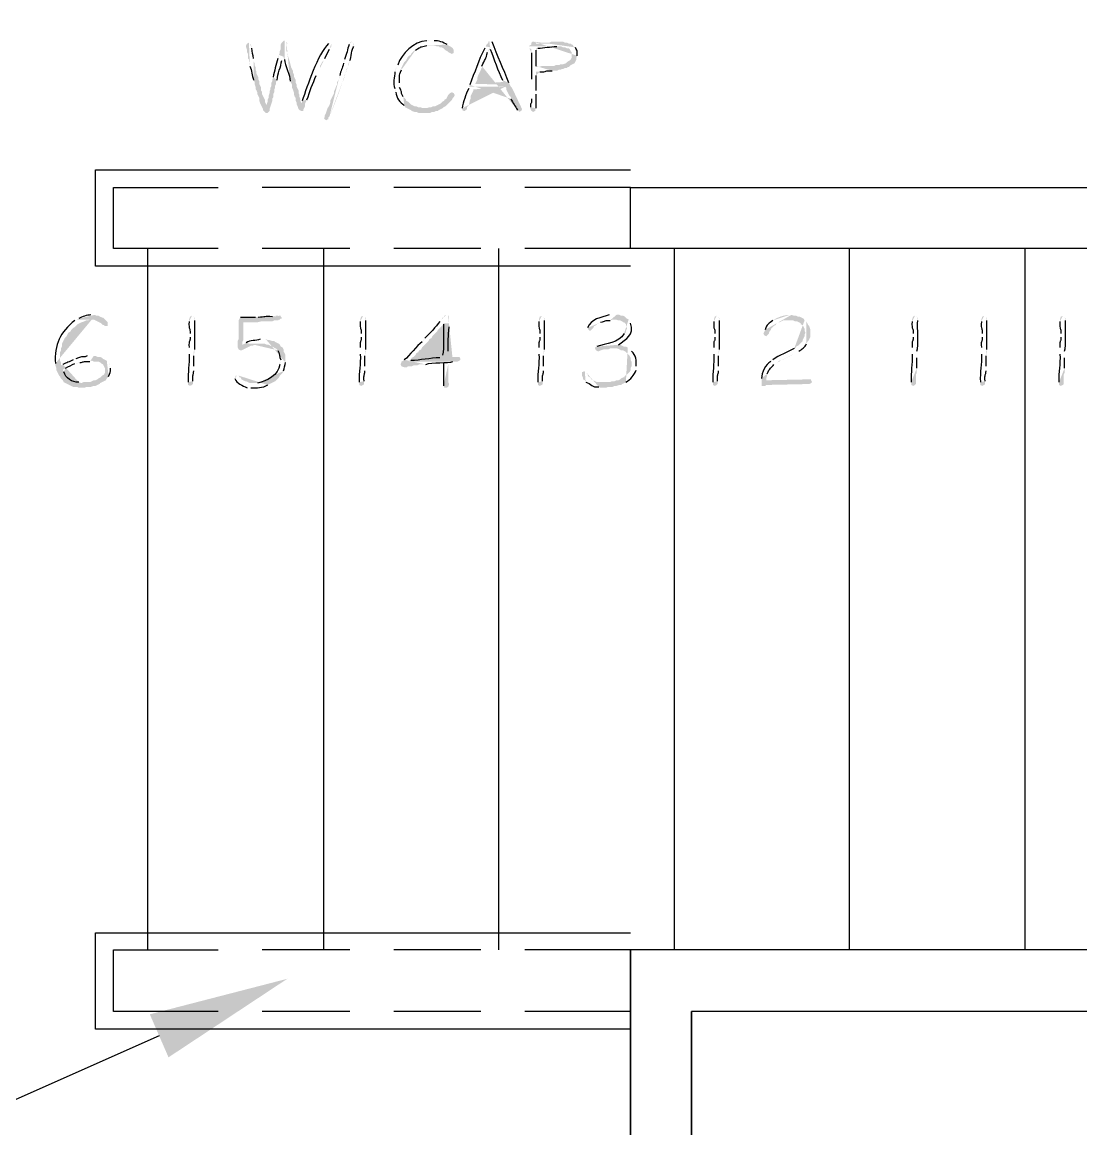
# Model space of a CAD drawing. Header units: inches. Extents: x -167 to 6071, y -6287 to -2731.
# Drawn here: x 1479.2 to 1539.6, y -5839.3 to -5776.1 of the extents above; entities that cross this region are included whole.
import ezdxf

# ---------------------------------------------------------------- set-up
doc = ezdxf.new("R2010")
doc.units = ezdxf.units.IN
doc.header["$LTSCALE"] = 96
doc.header["$MEASUREMENT"] = 0
doc.layers.add('PDF_Geometry', color=7, linetype='Continuous', true_color=0x4a4a4a)
doc.layers.add('PDF_Solid Fills', color=7, linetype='Continuous')

msp = doc.modelspace()

# ---------------------------------------------------------------- hatches: boundary and pattern name
at = {"layer": 'PDF_Solid Fills', "transparency": 33554559}
h = msp.add_hatch(color=256, dxfattribs=at)
h.paths.add_polyline_path([(1492.17, -5777.322), (1492.063, -5777.375), (1492.01, -5777.482), (1492.01, -5777.589), (1492.063, -5777.749), (1492.063, -5777.855), (1492.117, -5777.962), (1492.117, -5778.229), (1492.17, -5778.282), (1492.17, -5778.389), (1492.223, -5778.495), (1492.223, -5778.655)], flags=0)
h.paths.add_polyline_path([(1492.437, -5779.455), (1492.49, -5779.562), (1492.49, -5779.669), (1492.543, -5779.829), (1492.543, -5779.935), (1492.597, -5780.042), (1492.65, -5780.149), (1492.65, -5780.255), (1492.703, -5780.362), (1492.757, -5780.469), (1492.757, -5780.629), (1492.81, -5780.789), (1492.863, -5780.895), (1492.97, -5781.109), (1492.97, -5781.162), (1493.023, -5781.215), (1493.13, -5781.322), (1493.237, -5781.322), (1493.29, -5781.269), (1493.343, -5781.215), (1493.343, -5781.109), (1493.397, -5780.949), (1493.183, -5780.949), (1493.183, -5780.895), (1493.077, -5780.682), (1493.077, -5780.575), (1493.023, -5780.469), (1492.97, -5780.362), (1492.917, -5780.255), (1492.917, -5780.149), (1492.863, -5780.042), (1492.863, -5779.882), (1492.81, -5779.775), (1492.757, -5779.669), (1492.757, -5779.509), (1492.703, -5779.402), (1492.703, -5779.295), (1492.597, -5779.082), (1492.597, -5778.975), (1492.543, -5778.869), (1492.543, -5778.709), (1492.49, -5778.602), (1492.49, -5778.495), (1492.437, -5778.389), (1492.437, -5778.229)], flags=0)
h.paths.add_polyline_path([(1492.33, -5777.642), (1492.33, -5777.589), (1492.277, -5777.429), (1492.223, -5777.375)], flags=0)
h = msp.add_hatch(color=256, dxfattribs=at)
h.paths.add_polyline_path([(1494.197, -5777.215), (1494.143, -5777.215), (1494.037, -5777.322), (1493.983, -5777.429), (1493.983, -5777.695), (1493.93, -5777.802), (1493.93, -5777.909), (1493.877, -5778.015), (1494.143, -5778.122), (1494.143, -5778.175), (1494.197, -5778.282)], flags=0)
h.paths.add_polyline_path([(1494.517, -5779.509), (1494.623, -5779.722), (1494.623, -5779.882), (1494.677, -5779.989), (1494.73, -5780.149), (1494.73, -5780.255), (1494.783, -5780.415), (1494.837, -5780.469), (1494.837, -5780.629), (1494.89, -5780.735), (1494.89, -5780.842), (1494.943, -5780.949), (1494.997, -5781.109), (1495.05, -5781.162), (1495.157, -5781.215), (1495.263, -5781.215), (1495.263, -5781.162), (1495.37, -5780.949), (1495.37, -5780.789), (1495.157, -5780.789), (1495.103, -5780.629), (1495.103, -5780.522), (1495.05, -5780.415), (1495.05, -5780.309), (1494.997, -5780.202), (1494.997, -5780.042), (1494.89, -5779.829), (1494.89, -5779.722), (1494.837, -5779.615), (1494.837, -5779.455), (1494.783, -5779.349), (1494.73, -5779.242), (1494.73, -5779.135), (1494.677, -5779.029), (1494.677, -5778.922), (1494.623, -5778.815), (1494.57, -5778.709), (1494.463, -5778.282), (1494.41, -5778.122), (1494.357, -5778.015), (1494.357, -5777.855), (1494.303, -5777.802), (1494.303, -5777.482), (1494.357, -5777.375), (1494.303, -5777.269)], flags=0)
h = msp.add_hatch(color=256, dxfattribs=at)
h.paths.add_polyline_path([(1498.037, -5777.269), (1497.983, -5777.269), (1497.93, -5777.322), (1497.877, -5777.429)], flags=0)
h.paths.add_polyline_path([(1497.61, -5778.282), (1497.61, -5778.389), (1497.557, -5778.495)], flags=0)
h.paths.add_polyline_path([(1497.343, -5779.189), (1497.343, -5779.295), (1497.29, -5779.402), (1497.183, -5779.615), (1497.183, -5779.722), (1497.13, -5779.829), (1497.077, -5779.989), (1497.023, -5780.095), (1497.023, -5780.202), (1496.97, -5780.309), (1496.863, -5780.522), (1496.81, -5780.629), (1496.81, -5780.735), (1496.757, -5780.895), (1496.65, -5781.055), (1496.597, -5781.215), (1496.543, -5781.375), (1496.49, -5781.482), (1496.49, -5781.589), (1496.437, -5781.589), (1496.49, -5781.695), (1496.597, -5781.749), (1496.65, -5781.695), (1496.703, -5781.695), (1496.703, -5781.589), (1496.757, -5781.535)], flags=0)
h.paths.add_polyline_path([(1496.757, -5781.535, 0.021662), (1497.503, -5779.562)], flags=0)
h.paths.add_polyline_path([(1497.503, -5779.562), (1497.557, -5779.455), (1497.61, -5779.295), (1497.61, -5779.189), (1497.717, -5778.975), (1497.717, -5778.869), (1497.77, -5778.762), (1497.823, -5778.655), (1497.823, -5778.549), (1497.877, -5778.442), (1497.93, -5778.335)], flags=0)
h.paths.add_polyline_path([(1498.143, -5777.535), (1498.143, -5777.429), (1498.09, -5777.322)], flags=0)
h = msp.add_hatch(color=256, dxfattribs=at)
h.paths.add_polyline_path([(1502.517, -5777.162), (1502.41, -5777.162), (1502.303, -5777.215)], flags=0)
h.paths.add_polyline_path([(1500.65, -5778.602), (1500.597, -5778.709), (1500.543, -5778.815), (1500.49, -5778.975)], flags=0)
h.paths.add_polyline_path([(1500.49, -5779.935), (1500.49, -5780.042), (1500.543, -5780.149)], flags=0)
h.paths.add_polyline_path([(1501.023, -5780.895), (1501.077, -5781.002), (1501.183, -5781.055), (1502.197, -5781.055), (1502.09, -5781.055), (1501.93, -5781.002), (1501.823, -5781.002), (1501.717, -5780.949), (1501.61, -5780.949), (1501.503, -5780.895), (1501.397, -5780.842), (1501.343, -5780.789), (1501.237, -5780.682), (1501.13, -5780.629), (1501.13, -5780.575), (1501.023, -5780.469), (1500.97, -5780.415)], flags=0)
h.paths.add_polyline_path([(1500.757, -5779.882), (1500.757, -5779.615)], flags=0)
h.paths.add_polyline_path([(1500.863, -5778.869), (1500.863, -5778.762), (1500.97, -5778.549), (1501.023, -5778.442), (1501.13, -5778.335), (1501.237, -5778.122), (1501.29, -5778.069), (1501.397, -5778.015), (1501.45, -5777.909), (1501.557, -5777.802), (1501.663, -5777.749)], flags=0)
h.paths.add_polyline_path([(1502.303, -5777.482), (1503.53, -5777.482), (1503.477, -5777.429)], flags=0)
h.paths.add_polyline_path([(1502.73, -5777.215), (1502.623, -5777.162)], flags=0)
h = msp.add_hatch(color=256, dxfattribs=at)
h.paths.add_polyline_path([(1505.877, -5777.215), (1505.823, -5777.269), (1505.823, -5777.322), (1505.77, -5777.375), (1505.717, -5777.429), (1505.663, -5777.535), (1505.93, -5777.589), (1505.93, -5777.695)], flags=0)
h.paths.add_polyline_path([(1506.623, -5779.455), (1506.677, -5779.562), (1505.077, -5779.669), (1507.05, -5779.722), (1506.997, -5779.615)], flags=0)
h.paths.add_polyline_path([(1506.037, -5777.269), (1505.983, -5777.215)], flags=0)
h = msp.add_hatch(color=256, dxfattribs=at)
h.paths.add_polyline_path([(1508.437, -5777.269), (1508.33, -5777.269), (1508.277, -5777.322), (1508.277, -5777.429), (1508.17, -5777.482), (1508.117, -5777.535), (1509.983, -5777.535), (1510.09, -5777.589), (1510.197, -5777.589), (1510.303, -5777.642), (1510.41, -5777.642), (1510.463, -5777.695), (1510.517, -5777.802), (1510.57, -5777.855), (1510.57, -5778.175), (1510.517, -5778.282), (1510.463, -5778.335), (1510.357, -5778.389), (1510.25, -5778.495), (1510.09, -5778.549), (1509.93, -5778.549), (1509.877, -5778.602), (1509.663, -5778.602), (1509.557, -5778.655), (1508.863, -5778.655), (1508.703, -5778.709), (1508.543, -5778.709), (1510.41, -5778.709), (1510.517, -5778.602), (1510.623, -5778.549), (1510.73, -5778.495), (1510.783, -5778.389), (1510.837, -5778.282), (1510.837, -5778.175), (1510.89, -5778.069)], flags=0)
h.paths.add_polyline_path([(1510.783, -5777.589), (1510.677, -5777.535), (1510.623, -5777.429), (1510.57, -5777.429), (1510.517, -5777.375), (1508.543, -5777.375), (1508.49, -5777.269)], flags=0)
for points in [[(1509.77, -5777.269), (1509.397, -5777.269), (1509.29, -5777.322), (1508.917, -5777.322), (1508.81, -5777.375), (1508.543, -5777.375), (1510.517, -5777.375), (1510.41, -5777.375), (1510.303, -5777.322), (1510.197, -5777.322), (1510.09, -5777.269), (1509.93, -5777.269)], [(1503.53, -5777.482), (1502.517, -5777.482), (1502.783, -5777.482), (1502.89, -5777.535), (1502.997, -5777.535), (1503.05, -5777.589), (1503.157, -5777.589), (1503.263, -5777.642), (1503.37, -5777.749), (1503.477, -5777.802), (1503.53, -5777.855), (1503.743, -5777.962), (1503.85, -5777.909), (1503.85, -5777.749), (1503.797, -5777.642), (1503.743, -5777.589), (1503.637, -5777.535)], [(1503.743, -5780.149), (1503.637, -5780.202), (1503.53, -5780.309), (1503.477, -5780.415), (1503.423, -5780.522), (1503.317, -5780.575), (1503.317, -5780.629), (1503.21, -5780.682), (1503.103, -5780.789), (1502.997, -5780.842), (1502.89, -5780.895), (1502.783, -5780.949), (1502.677, -5780.949), (1502.57, -5781.002), (1502.463, -5781.002), (1502.303, -5781.055), (1501.183, -5781.055), (1501.29, -5781.109), (1501.397, -5781.162), (1501.45, -5781.215), (1501.61, -5781.269), (1501.717, -5781.269), (1501.823, -5781.322), (1502.517, -5781.322), (1502.623, -5781.269), (1502.73, -5781.269), (1502.837, -5781.215), (1502.943, -5781.215), (1502.997, -5781.162), (1503.103, -5781.109), (1503.21, -5781.055), (1503.263, -5781.002), (1503.37, -5780.949), (1503.477, -5780.842), (1503.583, -5780.735), (1503.637, -5780.682), (1503.743, -5780.575), (1503.797, -5780.469), (1503.85, -5780.415), (1503.903, -5780.309), (1503.85, -5780.202)], [(1491.903, -5794.495), (1491.797, -5794.549), (1492.383, -5794.602), (1492.49, -5794.549), (1492.65, -5794.549), (1492.757, -5794.495), (1492.917, -5794.495)], [(1524.117, -5796.522), (1521.663, -5796.575), (1521.397, -5796.575), (1521.397, -5796.895), (1521.61, -5796.895), (1521.663, -5796.842), (1524.063, -5796.789), (1524.117, -5796.789), (1524.223, -5796.735), (1524.277, -5796.682), (1524.223, -5796.575), (1524.223, -5796.522)]]:
    msp.add_hatch(color=256, dxfattribs=at).paths.add_polyline_path(points)
h = msp.add_hatch(color=256, dxfattribs=at)
h.paths.add_polyline_path([(1496.757, -5777.375), (1496.703, -5777.375)], flags=0)
h.paths.add_polyline_path([(1495.21, -5780.629), (1495.157, -5780.789), (1495.37, -5780.789), (1495.477, -5780.575)], flags=0)
h.paths.add_polyline_path([(1496.01, -5779.189), (1496.117, -5778.975), (1496.17, -5778.869), (1496.223, -5778.762), (1496.223, -5778.655), (1496.33, -5778.442), (1496.437, -5778.335), (1496.49, -5778.229)], flags=0)
h.paths.add_polyline_path([(1496.757, -5777.695), (1496.863, -5777.535), (1496.863, -5777.375)], flags=0)
h = msp.add_hatch(color=256, dxfattribs=at)
h.paths.add_polyline_path([(1505.663, -5777.535), (1505.61, -5777.642)], flags=0)
h.paths.add_polyline_path([(1504.757, -5779.722), (1504.703, -5779.829), (1506.783, -5779.829), (1506.837, -5779.882), (1506.837, -5779.989), (1506.997, -5780.309), (1507.103, -5780.415), (1507.103, -5780.522)], flags=0)
h.paths.add_polyline_path([(1507.477, -5781.162), (1507.53, -5781.215), (1507.583, -5781.269), (1507.69, -5781.215), (1507.743, -5781.109), (1507.263, -5780.095), (1507.21, -5779.989), (1507.157, -5779.882), (1507.103, -5779.829), (1507.05, -5779.722), (1505.077, -5779.669), (1505.183, -5779.455), (1505.183, -5779.349), (1505.237, -5779.189), (1505.29, -5779.082), (1505.343, -5778.975), (1505.397, -5778.869), (1505.397, -5778.815), (1505.45, -5778.762), (1505.45, -5778.655)], flags=0)
h.paths.add_polyline_path([(1505.77, -5777.855), (1505.877, -5777.749), (1505.93, -5777.589)], flags=0)
h = msp.add_hatch(color=256, dxfattribs=at)
h.paths.add_polyline_path([(1508.117, -5777.535), (1508.17, -5777.642), (1508.277, -5777.695), (1508.277, -5777.909)], flags=0)
h.paths.add_polyline_path([(1508.277, -5779.402), (1508.277, -5780.522)], flags=0)
h.paths.add_polyline_path([(1508.223, -5781.002), (1508.223, -5781.109), (1508.277, -5781.215), (1508.383, -5781.269), (1508.49, -5781.215), (1508.49, -5781.109), (1508.543, -5781.055)], flags=0)
h.paths.add_polyline_path([(1508.543, -5780.255), (1508.543, -5780.042)], flags=0)
h.paths.add_polyline_path([(1508.543, -5779.189), (1508.543, -5778.975), (1508.757, -5778.975)], flags=0)
h.paths.add_polyline_path([(1509.45, -5778.922), (1509.717, -5778.922), (1509.823, -5778.869), (1509.93, -5778.869), (1510.037, -5778.815), (1510.09, -5778.815), (1510.197, -5778.762), (1510.303, -5778.762), (1510.357, -5778.709), (1510.41, -5778.709), (1508.543, -5778.709), (1508.543, -5778.655)], flags=0)
h.paths.add_polyline_path([(1508.543, -5777.749), (1508.543, -5777.642), (1508.65, -5777.642)], flags=0)
h.paths.add_polyline_path([(1509.717, -5777.535), (1509.823, -5777.535)], flags=0)
h = msp.add_hatch(color=256, dxfattribs=at)
h.paths.add_polyline_path([(1493.877, -5778.015), (1493.823, -5778.122), (1493.823, -5778.229)], flags=0)
h.paths.add_polyline_path([(1493.557, -5779.295), (1493.503, -5779.402), (1493.503, -5779.509), (1493.45, -5779.615), (1493.45, -5779.775), (1493.397, -5779.882), (1493.397, -5779.989), (1493.343, -5780.095), (1493.343, -5780.202), (1493.29, -5780.362), (1493.29, -5780.469), (1493.237, -5780.575), (1493.237, -5780.682), (1493.183, -5780.842), (1493.183, -5780.949), (1493.397, -5780.949), (1493.45, -5780.789), (1493.503, -5780.629), (1493.503, -5780.522), (1493.557, -5780.415), (1493.557, -5780.255), (1493.61, -5780.149), (1493.61, -5779.989), (1493.663, -5779.882), (1493.663, -5779.775), (1493.717, -5779.669), (1493.717, -5779.562), (1493.77, -5779.455)], flags=0)
h.paths.add_polyline_path([(1494.037, -5778.335), (1494.143, -5778.122)], flags=0)
h = msp.add_hatch(color=256, dxfattribs=at)
h.paths.add_polyline_path([(1504.703, -5779.829), (1504.703, -5779.935)], flags=0)
h.paths.add_polyline_path([(1504.33, -5781.055), (1504.33, -5781.162), (1504.437, -5781.215), (1504.49, -5781.215), (1504.543, -5781.162), (1504.597, -5781.109), (1504.597, -5781.002), (1504.703, -5780.895), (1504.757, -5780.682), (1504.757, -5780.629), (1504.81, -5780.522), (1504.81, -5780.362), (1504.863, -5780.255), (1504.97, -5780.042), (1504.97, -5779.989), (1506.783, -5779.829)], flags=0)
h = msp.add_hatch(color=256, dxfattribs=at)
h.paths.add_polyline_path([(1482.357, -5793.109), (1482.25, -5793.162)], flags=0)
h.paths.add_polyline_path([(1481.13, -5795.615), (1481.13, -5795.722), (1481.45, -5795.722), (1481.45, -5795.562), (1481.397, -5795.455), (1481.397, -5794.975), (1481.45, -5794.869), (1481.45, -5794.762), (1481.503, -5794.655), (1481.503, -5794.495), (1481.663, -5794.175), (1481.77, -5794.069), (1481.823, -5793.962), (1481.877, -5793.855), (1481.983, -5793.802), (1482.037, -5793.695), (1482.143, -5793.589), (1482.25, -5793.535), (1482.357, -5793.429), (1482.41, -5793.375), (1482.623, -5793.269), (1482.783, -5793.215), (1482.89, -5793.162), (1482.997, -5793.162), (1483.103, -5793.109), (1483.21, -5793.109)], flags=0)
h = msp.add_hatch(color=256, dxfattribs=at)
h.paths.add_polyline_path([(1483.21, -5792.842), (1483.157, -5792.842)], flags=0)
h.paths.add_polyline_path([(1482.463, -5793.055), (1482.357, -5793.109), (1483.317, -5793.109), (1483.423, -5793.162), (1483.53, -5793.215), (1483.637, -5793.269), (1483.743, -5793.322), (1483.85, -5793.429), (1483.903, -5793.429), (1483.957, -5793.482), (1484.117, -5793.482), (1484.117, -5793.269), (1484.063, -5793.215), (1483.957, -5793.109), (1483.85, -5793.002), (1483.797, -5793.002), (1483.69, -5792.949), (1483.583, -5792.895), (1483.477, -5792.895), (1483.37, -5792.842)], flags=0)
h = msp.add_hatch(color=256, dxfattribs=at)
h.paths.add_polyline_path([(1488.917, -5792.895), (1488.81, -5792.949), (1488.757, -5793.109), (1488.757, -5793.215)], flags=0)
h.paths.add_polyline_path([(1488.81, -5793.909), (1488.81, -5794.122)], flags=0)
h.paths.add_polyline_path([(1488.757, -5794.709), (1488.757, -5795.082)], flags=0)
h.paths.add_polyline_path([(1488.703, -5796.682), (1488.703, -5796.842), (1488.81, -5796.895), (1488.917, -5796.842), (1488.97, -5796.789), (1488.97, -5796.629)], flags=0)
h.paths.add_polyline_path([(1489.023, -5796.042), (1489.023, -5795.775)], flags=0)
h.paths.add_polyline_path([(1489.023, -5795.189), (1489.023, -5794.922), (1489.077, -5794.815)], flags=0)
h.paths.add_polyline_path([(1489.077, -5793.162), (1489.077, -5793.055), (1489.023, -5792.949)], flags=0)
h = msp.add_hatch(color=256, dxfattribs=at)
h.paths.add_polyline_path([(1493.877, -5792.895), (1493.717, -5792.895), (1493.503, -5792.949)], flags=0)
h.paths.add_polyline_path([(1492.703, -5793.002), (1492.543, -5793.002)], flags=0)
h.paths.add_polyline_path([(1491.69, -5793.002), (1491.637, -5793.055), (1491.583, -5793.162), (1491.583, -5794.229), (1491.53, -5794.335), (1491.53, -5794.709), (1491.583, -5794.815), (1491.69, -5794.869), (1491.743, -5794.869), (1491.957, -5794.762), (1492.17, -5794.655), (1492.277, -5794.602), (1492.383, -5794.602), (1491.797, -5794.549), (1491.797, -5794.389), (1491.85, -5794.282), (1491.85, -5793.269), (1492.65, -5793.269), (1492.863, -5793.215), (1493.503, -5793.215), (1493.61, -5793.162), (1493.823, -5793.162), (1493.877, -5793.109), (1493.93, -5793.109), (1493.983, -5793.055), (1494.037, -5793.055), (1494.037, -5793.002), (1493.983, -5792.949), (1493.983, -5792.895)], flags=0)
h = msp.add_hatch(color=256, dxfattribs=at)
h.paths.add_polyline_path([(1498.677, -5792.895), (1498.57, -5792.949), (1498.517, -5793.109), (1498.517, -5793.215)], flags=0)
h.paths.add_polyline_path([(1498.57, -5793.909), (1498.57, -5794.122)], flags=0)
h.paths.add_polyline_path([(1498.517, -5794.709), (1498.517, -5795.082)], flags=0)
h.paths.add_polyline_path([(1498.463, -5796.682), (1498.463, -5796.842), (1498.57, -5796.895), (1498.677, -5796.842), (1498.73, -5796.789), (1498.73, -5796.629)], flags=0)
h.paths.add_polyline_path([(1498.783, -5796.042), (1498.783, -5795.775)], flags=0)
h.paths.add_polyline_path([(1498.783, -5795.189), (1498.783, -5794.922), (1498.837, -5794.815)], flags=0)
h.paths.add_polyline_path([(1498.837, -5793.162), (1498.837, -5793.055), (1498.783, -5792.949)], flags=0)
h = msp.add_hatch(color=256, dxfattribs=at)
h.paths.add_polyline_path([(1503.423, -5792.842), (1503.317, -5792.895), (1503.263, -5793.002), (1503.21, -5793.002), (1503.157, -5793.109), (1503.05, -5793.215)], flags=0)
h.paths.add_polyline_path([(1502.197, -5794.175), (1502.143, -5794.282), (1502.037, -5794.389)], flags=0)
h.paths.add_polyline_path([(1501.023, -5795.402), (1500.97, -5795.455), (1500.863, -5795.509), (1500.863, -5795.562), (1500.81, -5795.669), (1500.863, -5795.775), (1501.023, -5795.829), (1501.183, -5795.829), (1501.237, -5795.775), (1501.45, -5795.775), (1501.557, -5795.722), (1501.77, -5795.722), (1501.877, -5795.669), (1502.25, -5795.669)], flags=0)
h.paths.add_polyline_path([(1503.797, -5795.509), (1504.063, -5795.509), (1501.29, -5795.509), (1501.29, -5795.455), (1501.397, -5795.402), (1501.45, -5795.295), (1501.557, -5795.242), (1501.663, -5795.135), (1501.717, -5795.029), (1501.823, -5794.975), (1501.877, -5794.869), (1501.983, -5794.815), (1502.037, -5794.709), (1502.143, -5794.602), (1502.197, -5794.549), (1502.303, -5794.442), (1502.41, -5794.335), (1502.463, -5794.229), (1502.57, -5794.175), (1502.623, -5794.069), (1502.73, -5793.962), (1502.783, -5793.909), (1502.89, -5793.802), (1502.943, -5793.695), (1503.05, -5793.589), (1503.103, -5793.535), (1503.21, -5793.429), (1503.263, -5793.322), (1503.583, -5793.322), (1503.583, -5792.895), (1503.53, -5792.895)], flags=0)
h = msp.add_hatch(color=256, dxfattribs=at)
h.paths.add_polyline_path([(1508.863, -5792.895), (1508.757, -5792.949), (1508.703, -5793.109), (1508.703, -5793.215)], flags=0)
h.paths.add_polyline_path([(1508.757, -5793.909), (1508.757, -5794.122)], flags=0)
h.paths.add_polyline_path([(1508.703, -5794.709), (1508.703, -5795.082)], flags=0)
h.paths.add_polyline_path([(1508.65, -5796.682), (1508.65, -5796.842), (1508.757, -5796.895), (1508.863, -5796.842), (1508.917, -5796.789), (1508.917, -5796.629)], flags=0)
h.paths.add_polyline_path([(1508.97, -5796.042), (1508.97, -5795.775)], flags=0)
h.paths.add_polyline_path([(1508.97, -5795.189), (1508.97, -5794.922), (1509.023, -5794.815)], flags=0)
h.paths.add_polyline_path([(1509.023, -5793.162), (1509.023, -5793.055), (1508.97, -5792.949)], flags=0)
h = msp.add_hatch(color=256, dxfattribs=at)
h.paths.add_polyline_path([(1512.97, -5792.842), (1512.703, -5792.842)], flags=0)
h.paths.add_polyline_path([(1511.477, -5793.589), (1511.53, -5793.695), (1511.583, -5793.749), (1511.637, -5793.749), (1511.743, -5793.642), (1511.797, -5793.589), (1511.85, -5793.482), (1511.957, -5793.429), (1512.01, -5793.375), (1512.117, -5793.322), (1512.223, -5793.269)], flags=0)
h.paths.add_polyline_path([(1512.757, -5793.162), (1512.917, -5793.109), (1513.823, -5793.109), (1513.717, -5793.055), (1513.61, -5792.949), (1513.503, -5792.895), (1513.397, -5792.895), (1513.29, -5792.842), (1513.13, -5792.842)], flags=0)
h = msp.add_hatch(color=256, dxfattribs=at)
h.paths.add_polyline_path([(1513.823, -5793.109), (1513.023, -5793.109), (1513.077, -5793.109), (1513.237, -5793.162), (1513.343, -5793.162), (1513.45, -5793.215), (1513.503, -5793.269), (1513.557, -5793.269), (1513.663, -5793.375), (1513.663, -5793.482), (1513.717, -5793.589), (1513.717, -5793.642), (1513.663, -5793.749), (1513.663, -5793.855), (1513.557, -5793.909)], flags=0)
h.paths.add_polyline_path([(1512.01, -5794.655), (1511.903, -5794.709), (1511.903, -5794.762), (1511.957, -5794.869), (1512.063, -5794.922), (1512.117, -5794.922), (1512.223, -5794.869), (1512.383, -5794.815), (1512.65, -5794.815), (1512.757, -5794.762), (1512.97, -5794.762), (1513.77, -5794.709), (1513.663, -5794.655), (1513.557, -5794.655), (1513.45, -5794.602), (1513.343, -5794.549), (1513.183, -5794.549), (1513.237, -5794.549)], flags=0)
h.paths.add_polyline_path([(1513.93, -5793.322), (1513.877, -5793.215)], flags=0)
h = msp.add_hatch(color=256, dxfattribs=at)
h.paths.add_polyline_path([(1518.837, -5792.895), (1518.73, -5792.949), (1518.677, -5793.109), (1518.677, -5793.215)], flags=0)
h.paths.add_polyline_path([(1518.73, -5793.909), (1518.73, -5794.122)], flags=0)
h.paths.add_polyline_path([(1518.677, -5794.709), (1518.677, -5795.082)], flags=0)
h.paths.add_polyline_path([(1518.623, -5796.682), (1518.623, -5796.842), (1518.73, -5796.895), (1518.837, -5796.842), (1518.89, -5796.789), (1518.89, -5796.629)], flags=0)
h.paths.add_polyline_path([(1518.943, -5796.042), (1518.943, -5795.775)], flags=0)
h.paths.add_polyline_path([(1518.943, -5795.189), (1518.943, -5794.922), (1518.997, -5794.815)], flags=0)
h.paths.add_polyline_path([(1518.997, -5793.162), (1518.997, -5793.055), (1518.943, -5792.949)], flags=0)
h = msp.add_hatch(color=256, dxfattribs=at)
h.paths.add_polyline_path([(1522.997, -5792.842, 0.133918), (1522.037, -5793.162)], flags=0)
h.paths.add_polyline_path([(1521.61, -5793.695), (1521.557, -5793.802), (1521.503, -5793.909), (1521.557, -5794.015), (1521.663, -5794.069), (1521.717, -5794.015), (1521.823, -5793.909), (1521.823, -5793.855), (1521.877, -5793.749), (1521.93, -5793.695), (1521.93, -5793.642), (1522.09, -5793.482), (1522.197, -5793.429), (1522.25, -5793.322), (1522.357, -5793.269), (1522.41, -5793.269), (1522.623, -5793.162), (1523.85, -5793.162), (1523.797, -5793.055), (1523.69, -5793.002), (1523.583, -5792.949), (1523.477, -5792.949), (1523.37, -5792.895), (1523.263, -5792.895), (1523.103, -5792.842)], flags=0)
h = msp.add_hatch(color=256, dxfattribs=at)
h.paths.add_polyline_path([(1530.143, -5792.895), (1530.037, -5792.949), (1529.983, -5793.109), (1529.983, -5793.215)], flags=0)
h.paths.add_polyline_path([(1530.037, -5793.909), (1530.037, -5794.122)], flags=0)
h.paths.add_polyline_path([(1529.983, -5794.709), (1529.983, -5795.082)], flags=0)
h.paths.add_polyline_path([(1529.93, -5796.682), (1529.93, -5796.842), (1530.037, -5796.895), (1530.143, -5796.842), (1530.197, -5796.789), (1530.197, -5796.255), (1530.25, -5796.149), (1530.25, -5795.882)], flags=0)
h.paths.add_polyline_path([(1530.25, -5795.295), (1530.25, -5794.922)], flags=0)
h.paths.add_polyline_path([(1530.303, -5793.162), (1530.303, -5793.055), (1530.25, -5792.949)], flags=0)
h = msp.add_hatch(color=256, dxfattribs=at)
h.paths.add_polyline_path([(1534.09, -5792.895), (1533.983, -5792.949), (1533.93, -5793.109), (1533.93, -5793.215)], flags=0)
h.paths.add_polyline_path([(1533.983, -5793.909), (1533.983, -5794.122)], flags=0)
h.paths.add_polyline_path([(1533.93, -5794.709), (1533.93, -5795.082)], flags=0)
h.paths.add_polyline_path([(1533.877, -5796.682), (1533.877, -5796.842), (1533.983, -5796.895), (1534.09, -5796.842), (1534.143, -5796.789), (1534.143, -5796.629)], flags=0)
h.paths.add_polyline_path([(1534.197, -5796.042), (1534.197, -5795.775)], flags=0)
h.paths.add_polyline_path([(1534.197, -5795.189), (1534.197, -5794.922), (1534.25, -5794.815)], flags=0)
h.paths.add_polyline_path([(1534.25, -5793.162), (1534.25, -5793.055), (1534.197, -5792.949)], flags=0)
h = msp.add_hatch(color=256, dxfattribs=at)
h.paths.add_polyline_path([(1538.57, -5792.895), (1538.463, -5792.949), (1538.41, -5793.109), (1538.41, -5793.215)], flags=0)
h.paths.add_polyline_path([(1538.463, -5793.909), (1538.463, -5794.122)], flags=0)
h.paths.add_polyline_path([(1538.41, -5794.709), (1538.41, -5795.082)], flags=0)
h.paths.add_polyline_path([(1538.357, -5796.682), (1538.357, -5796.842), (1538.463, -5796.895), (1538.57, -5796.842), (1538.623, -5796.789), (1538.623, -5796.255), (1538.677, -5796.149), (1538.677, -5795.882)], flags=0)
h.paths.add_polyline_path([(1538.677, -5795.295), (1538.677, -5794.922)], flags=0)
h.paths.add_polyline_path([(1538.73, -5793.162), (1538.73, -5793.055), (1538.677, -5792.949)], flags=0)
h = msp.add_hatch(color=256, dxfattribs=at)
h.paths.add_polyline_path([(1503.583, -5793.322), (1503.263, -5793.322), (1503.263, -5793.375)], flags=0)
h.paths.add_polyline_path([(1503.21, -5795.135), (1503.21, -5795.295), (1503.05, -5795.295)], flags=0)
h.paths.add_polyline_path([(1501.397, -5795.455), (1501.29, -5795.509), (1504.063, -5795.509), (1504.17, -5795.455), (1504.223, -5795.402), (1504.223, -5795.349), (1504.17, -5795.242), (1503.53, -5795.242), (1503.53, -5794.922)], flags=0)
h.paths.add_polyline_path([(1503.583, -5793.535), (1503.583, -5793.429)], flags=0)
h = msp.add_hatch(color=256, dxfattribs=at)
h.paths.add_polyline_path([(1523.85, -5793.162), (1522.997, -5793.162), (1523.21, -5793.162), (1523.317, -5793.215), (1523.423, -5793.215), (1523.53, -5793.269), (1523.637, -5793.322), (1523.637, -5793.375), (1523.743, -5793.429), (1523.85, -5793.642), (1523.85, -5793.749), (1523.903, -5793.855), (1523.85, -5793.962), (1523.85, -5794.069), (1523.743, -5794.282), (1523.743, -5794.335), (1523.637, -5794.442), (1523.583, -5794.495), (1523.477, -5794.602), (1523.37, -5794.655), (1523.37, -5794.709), (1523.263, -5794.762)], flags=0)
h.paths.add_polyline_path([(1522.037, -5795.402), (1521.983, -5795.402), (1521.93, -5795.509)], flags=0)
h.paths.add_polyline_path([(1521.397, -5796.469), (1521.397, -5796.575), (1521.663, -5796.575), (1521.663, -5796.469), (1521.717, -5796.309), (1521.717, -5796.202)], flags=0)
h.paths.add_polyline_path([(1522.09, -5795.669), (1522.197, -5795.615), (1522.303, -5795.562), (1522.41, -5795.455), (1522.517, -5795.455), (1522.623, -5795.402), (1522.73, -5795.349), (1522.783, -5795.295), (1522.943, -5795.242), (1523.05, -5795.189), (1523.21, -5795.082), (1523.317, -5795.029), (1523.423, -5794.975), (1523.53, -5794.922)], flags=0)
h.paths.add_polyline_path([(1523.957, -5794.495), (1524.01, -5794.389), (1524.063, -5794.335), (1524.117, -5794.229), (1524.17, -5794.122), (1524.17, -5793.642), (1524.117, -5793.482), (1524.063, -5793.429), (1524.01, -5793.322), (1523.957, -5793.215)], flags=0)
h = msp.add_hatch(color=256, dxfattribs=at)
h.paths.add_polyline_path([(1492.97, -5794.229), (1492.81, -5794.229)], flags=0)
h.paths.add_polyline_path([(1492.01, -5794.442), (1491.903, -5794.495), (1493.077, -5794.495), (1493.183, -5794.549), (1493.29, -5794.549), (1493.503, -5794.655), (1493.61, -5794.709), (1493.663, -5794.762), (1493.717, -5794.762), (1493.823, -5794.869)], flags=0)
h.paths.add_polyline_path([(1493.983, -5795.402), (1493.983, -5795.455), (1493.93, -5795.562), (1493.93, -5795.669)], flags=0)
h.paths.add_polyline_path([(1492.65, -5796.735), (1492.437, -5796.735), (1493.45, -5796.735), (1493.557, -5796.682), (1493.663, -5796.629), (1493.77, -5796.522), (1493.877, -5796.415), (1493.93, -5796.309), (1494.09, -5796.149), (1494.143, -5796.042)], flags=0)
h.paths.add_polyline_path([(1494.25, -5795.562), (1494.25, -5795.135), (1494.197, -5795.029), (1494.143, -5794.922), (1494.143, -5794.815), (1494.09, -5794.709), (1493.983, -5794.655), (1493.93, -5794.549), (1493.877, -5794.495), (1493.77, -5794.442), (1493.663, -5794.389), (1493.61, -5794.335), (1493.503, -5794.335), (1493.343, -5794.282), (1493.237, -5794.282), (1493.13, -5794.229)], flags=0)
h = msp.add_hatch(color=256, dxfattribs=at)
h.paths.add_polyline_path([(1513.77, -5794.709), (1512.97, -5794.762), (1513.183, -5794.762), (1513.29, -5794.815), (1513.397, -5794.869), (1513.503, -5794.869), (1513.61, -5794.922), (1513.717, -5795.029), (1513.77, -5795.082), (1513.877, -5795.189), (1513.93, -5795.295), (1513.93, -5795.402), (1513.983, -5795.509), (1513.983, -5795.775), (1513.93, -5795.882), (1513.93, -5795.989), (1513.877, -5796.095), (1513.823, -5796.149), (1513.717, -5796.255), (1513.61, -5796.309), (1513.557, -5796.415), (1513.503, -5796.415), (1513.397, -5796.469), (1513.343, -5796.522), (1513.237, -5796.575), (1513.13, -5796.575), (1513.023, -5796.629), (1512.863, -5796.629), (1512.757, -5796.682), (1512.383, -5796.682), (1513.557, -5796.735), (1513.663, -5796.682)], flags=0)
h.paths.add_polyline_path([(1514.25, -5795.989), (1514.25, -5795.775)], flags=0)
h.paths.add_polyline_path([(1513.983, -5794.922), (1513.93, -5794.869), (1513.877, -5794.815)], flags=0)
h = msp.add_hatch(color=256, dxfattribs=at)
h.paths.add_polyline_path([(1483.157, -5795.189), (1482.943, -5795.189)], flags=0)
h.paths.add_polyline_path([(1482.303, -5795.349), (1482.25, -5795.349), (1482.143, -5795.402)], flags=0)
h.paths.add_polyline_path([(1481.557, -5795.669), (1481.45, -5795.722), (1481.13, -5795.722), (1481.183, -5795.882), (1481.183, -5795.989), (1481.29, -5796.202), (1481.343, -5796.309), (1481.397, -5796.362), (1481.45, -5796.469), (1481.503, -5796.522), (1481.557, -5796.575), (1481.61, -5796.682), (1481.717, -5796.735), (1482.623, -5796.735), (1482.463, -5796.682)], flags=0)
h.paths.add_polyline_path([(1481.61, -5796.095), (1481.557, -5795.989), (1481.61, -5795.935), (1481.717, -5795.882)], flags=0)
h.paths.add_polyline_path([(1482.25, -5795.615), (1482.357, -5795.615), (1482.517, -5795.562)], flags=0)
h.paths.add_polyline_path([(1483.103, -5795.509), (1483.21, -5795.455), (1484.063, -5795.455), (1483.957, -5795.402), (1483.85, -5795.349), (1483.797, -5795.295), (1483.69, -5795.242), (1483.53, -5795.242), (1483.423, -5795.189), (1483.317, -5795.189)], flags=0)
h = msp.add_hatch(color=256, dxfattribs=at)
h.paths.add_polyline_path([(1484.063, -5795.455), (1483.21, -5795.455), (1483.317, -5795.509), (1483.583, -5795.509), (1483.69, -5795.562), (1483.743, -5795.615), (1483.85, -5795.669), (1483.957, -5795.882), (1483.957, -5796.149), (1483.903, -5796.255), (1483.797, -5796.309), (1483.69, -5796.415), (1483.583, -5796.469), (1483.53, -5796.522), (1483.423, -5796.575), (1483.317, -5796.575), (1483.21, -5796.629), (1483.103, -5796.682), (1482.73, -5796.682), (1482.623, -5796.735), (1481.717, -5796.735), (1481.93, -5796.842), (1482.143, -5796.949), (1482.357, -5796.949), (1482.463, -5797.002), (1482.783, -5797.002), (1482.943, -5796.949), (1483.157, -5796.949), (1483.317, -5796.895), (1483.423, -5796.895), (1483.53, -5796.842), (1483.637, -5796.789), (1483.69, -5796.735), (1483.903, -5796.629), (1484.01, -5796.575), (1484.063, -5796.469), (1484.17, -5796.362)], flags=0)
h.paths.add_polyline_path([(1484.277, -5795.882), (1484.223, -5795.775), (1484.223, -5795.669), (1484.17, -5795.562)], flags=0)
h = msp.add_hatch(color=256, dxfattribs=at)
h.paths.add_polyline_path([(1503.53, -5795.562), (1503.263, -5795.562), (1503.263, -5795.615)], flags=0)
h.paths.add_polyline_path([(1503.263, -5796.895), (1503.317, -5797.002), (1503.423, -5797.002), (1503.53, -5796.949), (1503.583, -5796.789), (1503.53, -5796.682), (1503.53, -5795.669)], flags=0)
h = msp.add_hatch(color=256, dxfattribs=at)
h.paths.add_polyline_path([(1491.477, -5796.309), (1491.423, -5796.309), (1491.37, -5796.415), (1491.37, -5796.469)], flags=0)
h.paths.add_polyline_path([(1492.063, -5797.002), (1492.277, -5797.002)], flags=0)
h.paths.add_polyline_path([(1493.237, -5796.842), (1493.343, -5796.789), (1493.45, -5796.735), (1492.223, -5796.735), (1492.117, -5796.682), (1492.01, -5796.629), (1491.957, -5796.629), (1491.85, -5796.575), (1491.743, -5796.522), (1491.69, -5796.415), (1491.637, -5796.415), (1491.583, -5796.309)], flags=0)
h = msp.add_hatch(color=256, dxfattribs=at)
h.paths.add_polyline_path([(1511.317, -5796.042), (1511.21, -5796.095), (1511.157, -5796.095), (1511.157, -5796.309), (1511.21, -5796.415), (1511.21, -5796.522), (1511.317, -5796.575), (1511.37, -5796.682)], flags=0)
h.paths.add_polyline_path([(1512.117, -5796.949), (1512.223, -5797.002), (1512.543, -5797.002), (1512.65, -5796.949), (1512.917, -5796.949), (1513.023, -5796.895), (1513.13, -5796.895), (1513.29, -5796.842), (1513.397, -5796.842), (1513.45, -5796.789), (1513.557, -5796.735), (1512.383, -5796.682), (1512.01, -5796.682), (1511.903, -5796.629), (1511.797, -5796.575), (1511.69, -5796.522), (1511.637, -5796.415), (1511.53, -5796.362), (1511.477, -5796.255), (1511.477, -5796.202), (1511.37, -5796.095)], flags=0)

# ---------------------------------------------------------------- linework, layer by layer
at = {"layer": 'PDF_Geometry', "color": 7}
for points in [[(1655.69, -5581.109), (1655.69, -5577.589), (1695.903, -5577.589), (1695.903, -5585.109), (1692.437, -5585.109), (1692.437, -5581.109), (1692.437, -5813.055), (1626.89, -5813.055), (1626.89, -5785.589), (1623.423, -5785.589), (1623.423, -5829.055), (1513.93, -5829.055)], [(1513.93, -5872.575), (1513.93, -5864.575), (1517.397, -5864.575), (1517.397, -5872.575), (1553.397, -5872.575), (1553.397, -5832.575), (1517.397, -5832.575), (1517.397, -5840.575), (1517.397, -5832.575)], [(1487.05, -5833.962), (1477.663, -5838.122)]]:
    msp.add_lwpolyline(points, dxfattribs=at)
at = {"layer": 'PDF_Geometry'}
for points in [[(1513.93, -5790.069), (1483.423, -5790.069), (1483.423, -5784.575), (1513.93, -5784.575)], [(1490.41, -5789.055), (1484.437, -5789.055), (1484.437, -5785.589), (1490.41, -5785.589)], [(1497.93, -5785.589), (1492.917, -5785.589)], [(1505.397, -5785.589), (1500.437, -5785.589)], [(1513.93, -5785.589), (1507.903, -5785.589)], [(1486.41, -5829.055), (1486.41, -5789.055)], [(1497.93, -5789.055), (1492.917, -5789.055)], [(1496.437, -5829.055), (1496.437, -5789.055)], [(1505.397, -5789.055), (1500.437, -5789.055)], [(1506.41, -5829.055), (1506.41, -5789.055)], [(1513.93, -5789.055), (1507.903, -5789.055)], [(1516.437, -5829.055), (1516.437, -5789.055)], [(1526.41, -5829.055), (1526.41, -5789.055)], [(1536.437, -5829.055), (1536.437, -5789.055)], [(1513.93, -5833.589), (1483.423, -5833.589), (1483.423, -5828.095), (1513.93, -5828.095)], [(1490.41, -5832.575), (1484.437, -5832.575), (1484.437, -5829.055), (1490.41, -5829.055)], [(1497.93, -5829.055), (1492.917, -5829.055)], [(1505.397, -5829.055), (1500.437, -5829.055)], [(1513.93, -5829.055), (1507.903, -5829.055)], [(1497.93, -5832.575), (1492.917, -5832.575)], [(1505.397, -5832.575), (1500.437, -5832.575)], [(1513.93, -5832.575), (1507.903, -5832.575)]]:
    msp.add_lwpolyline(points, dxfattribs=at)
at = {"layer": 'PDF_Geometry', "color": 7}
for points in [[(1542.89, -5789.055), (1513.93, -5789.055), (1513.93, -5785.589), (1542.89, -5785.589)], [(1517.397, -5840.575), (1513.93, -5840.575), (1513.93, -5829.055), (1513.93, -5840.575)]]:
    msp.add_lwpolyline(points, close=True, dxfattribs=at)
for points in [[(1502.303, -5777.215), (1501.552, -5777.265), (1500.892, -5777.91), (1500.65, -5778.602)], [(1503.477, -5777.429), (1503.264, -5777.312), (1502.971, -5777.179), (1502.73, -5777.215)], [(1506.997, -5779.615), (1506.689, -5778.829), (1506.32, -5778.067), (1506.037, -5777.269)], [(1492.437, -5778.229), (1492.43, -5778.023), (1492.326, -5777.843), (1492.33, -5777.642)], [(1496.703, -5777.375), (1496.087, -5777.95), (1495.489, -5779.812), (1495.21, -5780.629)], [(1496.49, -5778.229), (1496.579, -5778.051), (1496.668, -5777.873), (1496.757, -5777.695)], [(1497.877, -5777.429), (1497.779, -5777.703), (1497.753, -5777.964), (1497.61, -5778.282)], [(1497.93, -5778.335), (1497.988, -5778.195), (1498.039, -5777.645), (1498.143, -5777.535)], [(1501.663, -5777.749), (1502.062, -5777.505), (1501.869, -5777.596), (1502.303, -5777.482)], [(1505.61, -5777.642), (1505.238, -5778.354), (1505.054, -5779.014), (1504.757, -5779.722)], [(1505.45, -5778.655), (1505.631, -5778.276), (1505.681, -5778.276), (1505.77, -5777.855)], [(1505.93, -5777.695), (1506.148, -5778.27), (1506.366, -5778.895), (1506.623, -5779.455)], [(1508.277, -5777.909), (1508.277, -5778.407), (1508.277, -5778.904), (1508.277, -5779.402)], [(1508.543, -5778.655), (1508.543, -5778.353), (1508.543, -5778.051), (1508.543, -5777.749)], [(1508.65, -5777.642), (1508.998, -5777.595), (1509.357, -5777.567), (1509.717, -5777.535)], [(1510.89, -5778.069), (1510.881, -5777.769), (1510.94, -5777.883), (1510.783, -5777.589)], [(1493.823, -5778.229), (1493.729, -5778.597), (1493.603, -5778.909), (1493.557, -5779.295)], [(1493.77, -5779.455), (1493.811, -5779.076), (1493.987, -5778.713), (1494.037, -5778.335)], [(1494.197, -5778.282), (1494.206, -5778.615), (1494.535, -5779.182), (1494.517, -5779.509)], [(1497.557, -5778.495), (1497.498, -5778.801), (1497.415, -5778.906), (1497.343, -5779.189)], [(1492.223, -5778.655), (1492.337, -5778.911), (1492.339, -5779.197), (1492.437, -5779.455)], [(1495.477, -5780.575), (1495.636, -5780.109), (1495.799, -5779.649), (1496.01, -5779.189)], [(1500.49, -5778.975), (1500.49, -5779.287), (1500.345, -5779.631), (1500.49, -5779.935)], [(1500.757, -5779.615), (1500.774, -5779.153), (1500.694, -5779.29), (1500.863, -5778.869)], [(1508.543, -5780.042), (1508.543, -5779.758), (1508.543, -5779.473), (1508.543, -5779.189)], [(1508.757, -5778.975), (1509.209, -5779.005), (1508.984, -5778.893), (1509.45, -5778.922)], [(1500.97, -5780.415), (1500.734, -5779.998), (1500.991, -5780.299), (1500.757, -5779.882)], [(1500.543, -5780.149), (1500.57, -5780.449), (1500.784, -5780.747), (1501.023, -5780.895)], [(1504.703, -5779.935), (1504.529, -5780.271), (1504.379, -5780.702), (1504.33, -5781.055)], [(1507.103, -5780.522), (1507.22, -5780.75), (1507.362, -5780.935), (1507.477, -5781.162)], [(1508.277, -5780.522), (1508.3, -5780.961), (1508.203, -5780.633), (1508.223, -5781.002)], [(1508.543, -5781.055), (1508.543, -5780.789), (1508.543, -5780.522), (1508.543, -5780.255)]]:
    msp.add_open_spline(points, degree=3, dxfattribs=at)
at = {"layer": 'PDF_Geometry'}
for points in [[(1483.157, -5792.842), (1482.921, -5792.871), (1482.677, -5792.927), (1482.463, -5793.055)], [(1492.543, -5793.002), (1492.259, -5793.002), (1491.974, -5793.002), (1491.69, -5793.002)], [(1493.503, -5792.949), (1493.062, -5792.935), (1493.093, -5792.951), (1492.703, -5793.002)], [(1512.703, -5792.842), (1512.269, -5792.984), (1511.658, -5793.079), (1511.477, -5793.589)], [(1512.223, -5793.269), (1512.533, -5793.201), (1512.447, -5793.143), (1512.757, -5793.162)], [(1482.25, -5793.162), (1481.406, -5793.815), (1481.067, -5794.548), (1481.13, -5795.615)], [(1488.757, -5793.215), (1488.718, -5793.778), (1488.835, -5793.511), (1488.81, -5793.909)], [(1489.077, -5794.815), (1489.077, -5794.264), (1489.077, -5793.713), (1489.077, -5793.162)], [(1498.517, -5793.215), (1498.478, -5793.778), (1498.595, -5793.511), (1498.57, -5793.909)], [(1498.837, -5794.815), (1498.837, -5794.264), (1498.837, -5793.713), (1498.837, -5793.162)], [(1503.05, -5793.215), (1502.802, -5793.566), (1502.511, -5793.866), (1502.197, -5794.175)], [(1503.263, -5793.375), (1503.234, -5793.829), (1503.324, -5794.75), (1503.21, -5795.135)], [(1503.53, -5794.922), (1503.521, -5794.367), (1503.526, -5794.076), (1503.583, -5793.535)], [(1508.703, -5793.215), (1508.664, -5793.778), (1508.782, -5793.511), (1508.757, -5793.909)], [(1509.023, -5794.815), (1509.023, -5794.264), (1509.023, -5793.713), (1509.023, -5793.162)], [(1513.237, -5794.549), (1513.661, -5794.222), (1514.175, -5793.988), (1513.93, -5793.322)], [(1518.677, -5793.215), (1518.638, -5793.778), (1518.755, -5793.511), (1518.73, -5793.909)], [(1518.997, -5794.815), (1518.997, -5794.264), (1518.997, -5793.713), (1518.997, -5793.162)], [(1522.037, -5793.162), (1521.846, -5793.36), (1521.665, -5793.351), (1521.61, -5793.695)], [(1529.983, -5793.215), (1529.944, -5793.778), (1530.062, -5793.511), (1530.037, -5793.909)], [(1530.25, -5794.922), (1530.366, -5794.605), (1530.273, -5793.575), (1530.303, -5793.162)], [(1533.93, -5793.215), (1533.891, -5793.778), (1534.008, -5793.511), (1533.983, -5793.909)], [(1534.25, -5794.815), (1534.25, -5794.264), (1534.25, -5793.713), (1534.25, -5793.162)], [(1538.41, -5793.215), (1538.371, -5793.778), (1538.488, -5793.511), (1538.463, -5793.909)], [(1538.677, -5794.922), (1538.792, -5794.605), (1538.7, -5793.575), (1538.73, -5793.162)], [(1488.81, -5794.122), (1488.831, -5794.46), (1488.725, -5794.193), (1488.757, -5794.709)], [(1492.81, -5794.229), (1492.554, -5794.34), (1492.252, -5794.27), (1492.01, -5794.442)], [(1498.57, -5794.122), (1498.591, -5794.46), (1498.485, -5794.193), (1498.517, -5794.709)], [(1502.037, -5794.389), (1501.751, -5794.58), (1501.335, -5795.187), (1501.023, -5795.402)], [(1508.757, -5794.122), (1508.778, -5794.46), (1508.671, -5794.193), (1508.703, -5794.709)], [(1513.557, -5793.909), (1513.281, -5794.472), (1512.508, -5794.458), (1512.01, -5794.655)], [(1518.73, -5794.122), (1518.751, -5794.46), (1518.645, -5794.193), (1518.677, -5794.709)], [(1530.037, -5794.122), (1530.058, -5794.46), (1529.951, -5794.193), (1529.983, -5794.709)], [(1533.983, -5794.122), (1534.005, -5794.46), (1533.898, -5794.193), (1533.93, -5794.709)], [(1538.463, -5794.122), (1538.485, -5794.46), (1538.378, -5794.193), (1538.41, -5794.709)], [(1493.823, -5794.869), (1493.917, -5795.035), (1493.89, -5795.236), (1493.983, -5795.402)], [(1514.25, -5795.775), (1514.256, -5795.47), (1514.26, -5795.118), (1513.983, -5794.922)], [(1523.263, -5794.762), (1522.868, -5794.986), (1522.414, -5795.135), (1522.037, -5795.402)], [(1523.53, -5794.922), (1523.682, -5794.799), (1523.884, -5794.695), (1523.957, -5794.495)], [(1482.143, -5795.402), (1481.924, -5795.527), (1481.769, -5795.571), (1481.557, -5795.669)], [(1481.717, -5795.882), (1481.894, -5795.793), (1482.072, -5795.704), (1482.25, -5795.615)], [(1482.943, -5795.189), (1482.566, -5795.335), (1482.805, -5795.13), (1482.303, -5795.349)], [(1482.517, -5795.562), (1482.798, -5795.545), (1482.643, -5795.479), (1483.103, -5795.509)], [(1488.757, -5795.082), (1488.79, -5795.704), (1488.669, -5796.055), (1488.703, -5796.682)], [(1489.023, -5795.775), (1489.023, -5795.58), (1489.023, -5795.384), (1489.023, -5795.189)], [(1493.93, -5795.669), (1493.869, -5796.287), (1493.189, -5796.611), (1492.65, -5796.735)], [(1494.143, -5796.042), (1494.162, -5795.88), (1494.254, -5795.728), (1494.25, -5795.562)], [(1498.517, -5795.082), (1498.55, -5795.704), (1498.429, -5796.055), (1498.463, -5796.682)], [(1498.783, -5795.775), (1498.783, -5795.58), (1498.783, -5795.384), (1498.783, -5795.189)], [(1503.05, -5795.295), (1502.488, -5795.306), (1501.951, -5795.43), (1501.397, -5795.455)], [(1502.25, -5795.669), (1502.595, -5795.53), (1503.546, -5795.61), (1503.797, -5795.509)], [(1503.263, -5795.615), (1503.263, -5796.042), (1503.263, -5796.469), (1503.263, -5796.895)], [(1508.703, -5795.082), (1508.737, -5795.704), (1508.615, -5796.055), (1508.65, -5796.682)], [(1508.97, -5795.775), (1508.97, -5795.58), (1508.97, -5795.384), (1508.97, -5795.189)], [(1518.677, -5795.082), (1518.71, -5795.703), (1518.589, -5796.056), (1518.623, -5796.682)], [(1518.943, -5795.775), (1518.943, -5795.58), (1518.943, -5795.384), (1518.943, -5795.189)], [(1521.93, -5795.509), (1521.612, -5795.656), (1521.4, -5796.139), (1521.397, -5796.469)], [(1521.717, -5796.202), (1521.846, -5795.869), (1521.994, -5795.845), (1522.09, -5795.669)], [(1529.983, -5795.082), (1530.017, -5795.704), (1529.895, -5796.055), (1529.93, -5796.682)], [(1530.25, -5795.882), (1530.25, -5795.687), (1530.25, -5795.491), (1530.25, -5795.295)], [(1533.93, -5795.082), (1533.964, -5795.703), (1533.842, -5796.056), (1533.877, -5796.682)], [(1534.197, -5795.775), (1534.197, -5795.58), (1534.197, -5795.384), (1534.197, -5795.189)], [(1538.41, -5795.082), (1538.444, -5795.704), (1538.322, -5796.055), (1538.357, -5796.682)], [(1538.677, -5795.882), (1538.677, -5795.687), (1538.677, -5795.491), (1538.677, -5795.295)], [(1482.463, -5796.682), (1482.094, -5796.704), (1481.718, -5796.449), (1481.61, -5796.095)], [(1484.17, -5796.362), (1484.262, -5796.115), (1484.29, -5796.148), (1484.277, -5795.882)], [(1488.97, -5796.629), (1488.942, -5796.171), (1489.006, -5796.323), (1489.023, -5796.042)], [(1498.73, -5796.629), (1498.701, -5796.168), (1498.766, -5796.323), (1498.783, -5796.042)], [(1508.917, -5796.629), (1508.887, -5796.168), (1508.952, -5796.323), (1508.97, -5796.042)], [(1513.663, -5796.682), (1513.934, -5796.535), (1514.135, -5796.272), (1514.25, -5795.989)], [(1518.89, -5796.629), (1518.861, -5796.168), (1518.926, -5796.323), (1518.943, -5796.042)], [(1534.143, -5796.629), (1534.115, -5796.171), (1534.179, -5796.323), (1534.197, -5796.042)], [(1491.37, -5796.469), (1491.477, -5796.8), (1491.795, -5796.852), (1492.063, -5797.002)], [(1492.277, -5797.002), (1492.614, -5797.01), (1492.944, -5797.021), (1493.237, -5796.842)], [(1511.37, -5796.682), (1511.693, -5796.767), (1511.714, -5797.003), (1512.117, -5796.949)]]:
    msp.add_open_spline(points, degree=3, dxfattribs=at)
at = {"layer": 'PDF_Solid Fills', "transparency": 33554559}
msp.add_solid([(1486.517, -5832.735), (1494.357, -5830.709), (1487.583, -5835.189)], dxfattribs=at)

doc.saveas('drawing.dxf')
